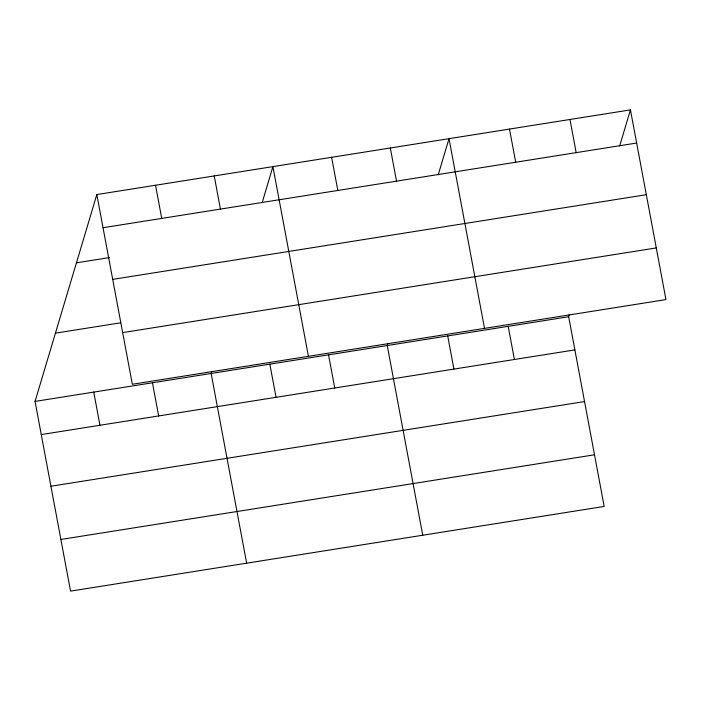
<?xml version="1.0" encoding="UTF-8"?>
<svg xmlns="http://www.w3.org/2000/svg" width="701" height="701" viewBox="0 0 701 701"><rect width="100%" height="100%" fill="white"/><g stroke="black" fill="none" stroke-linecap="round" stroke-linejoin="round"><path stroke-width="1.05" d="M569.273 314.723L568.669 316.738L604.174 506.437L70.556 591.118L35.05 401.41L96.826 194.563L630.444 109.882L665.95 299.59L132.331 384.262L96.826 194.563M211.746 371.46L211.141 373.467L246.647 563.175M262.13 202.755L272.917 166.61L308.422 356.318M387.837 343.516L387.241 345.523L422.747 535.231M438.221 174.812L449.017 138.667L484.522 328.375M619.658 146.018L630.444 109.882M103.029 227.72L636.657 143.039M76.435 262.822L109.522 257.574M112.695 279.384L646.322 194.703M55.432 333.15L120.537 322.819M122.657 332.607L656.285 247.926M35.05 401.41L568.669 316.738M41.254 434.576L574.881 349.895M50.928 486.24L584.546 401.559M60.882 539.463L594.509 454.783M569.974 119.477L576.178 152.643M509.496 129.072L515.699 162.238M508.199 326.333L514.403 359.499M447.72 335.928L453.924 369.094M390.317 147.981L396.521 181.147M331.617 157.296L337.829 190.462M328.541 354.837L334.745 388.003M269.841 364.152L276.054 397.318M214.226 175.925L220.429 209.091M155.526 185.248L161.729 218.405M152.45 382.781L158.654 415.947M93.75 392.096L99.954 425.262"/></g></svg>
